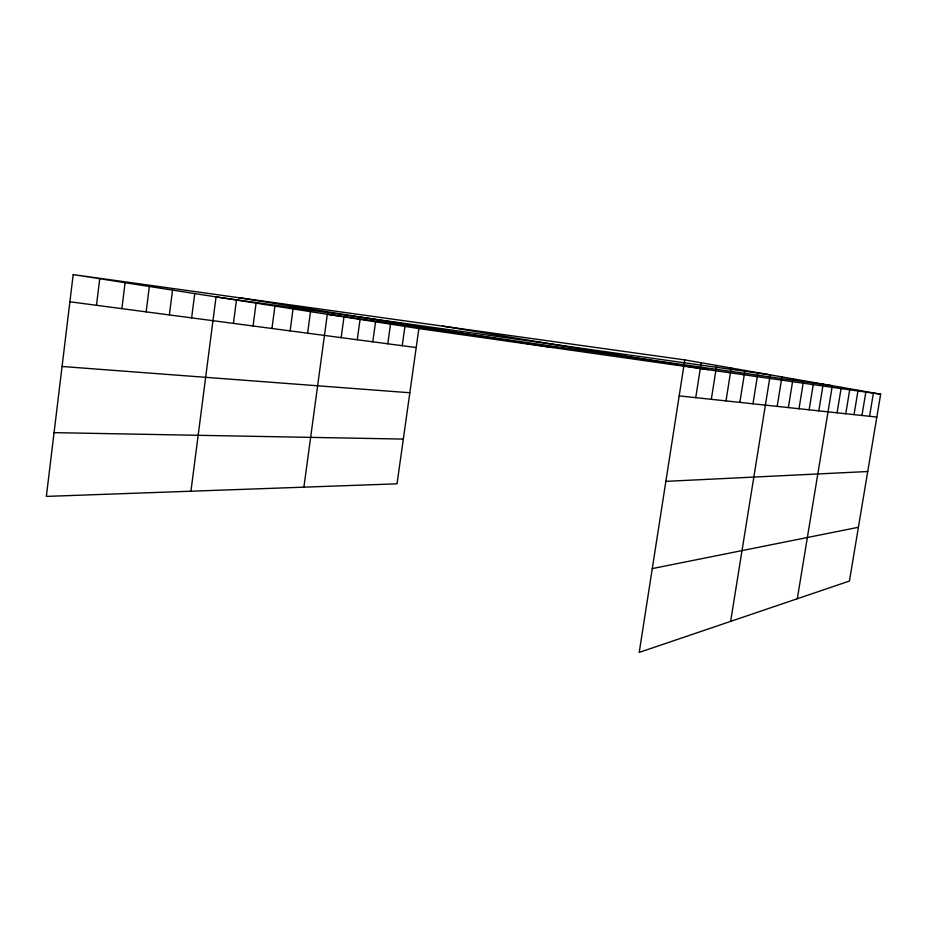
<?xml version="1.0" encoding="UTF-8"?>
<svg xmlns="http://www.w3.org/2000/svg" width="927" height="927" viewBox="0 0 927 927"><rect width="100%" height="100%" fill="white"/><g stroke="black" fill="none" stroke-linecap="round" stroke-linejoin="round"><path stroke-width="1.39" d="M73.187 274.589L46.35 496.408L397.034 483.824L418.865 328.575L73.187 274.589L684.798 359.896L880.65 394.195L849.422 581.055L639.213 652.411L684.798 359.896M96.489 305.296L99.745 278.737M121.889 308.656L125.099 282.689M146.165 311.854L149.34 286.478M169.386 314.925L172.526 290.105M191.634 317.868L194.74 293.569M190.939 491.217L216.037 296.895L770.256 374.867L730.638 621.38M233.419 323.396L236.455 300.081M253.071 325.991L256.072 303.152M271.959 328.482L274.925 306.095M290.128 330.881L293.059 308.923M307.602 333.199L310.499 311.646M303.894 487.162L327.312 314.276L832.307 385.736L797.301 598.749M341.159 337.625L343.987 316.883M357.266 339.757L360.058 319.386M372.793 341.808L375.551 321.808M387.776 343.79L390.499 324.149M402.237 345.701L404.937 326.397M695.737 397.66L701.206 362.77M711.322 399.328L716.652 365.47M726.003 400.904L731.206 368.019M739.862 402.388L744.949 370.429M752.979 403.801L757.95 372.712M777.174 406.385L781.936 376.907M788.367 407.59L793.014 378.853M799.004 408.726L803.558 380.696M809.132 409.815L813.605 382.457M818.796 410.846L823.176 384.137M837.081 412.816L841.287 387.301M845.748 413.743L849.874 388.807M854.034 414.624L858.066 390.244M861.959 415.481L865.922 391.623M869.549 416.293L873.443 392.932M652.284 568.587L858.414 527.278M665.864 481.368L867.73 471.519M54.067 432.642L403.326 439.085M62.074 366.478L409.838 392.747M679.19 395.887L876.826 417.069M69.896 301.785L416.2 347.544M418.865 328.575L880.65 394.195M238.436 297.637L552.446 347.555M442.677 326.119L708.193 369.688"/></g></svg>
